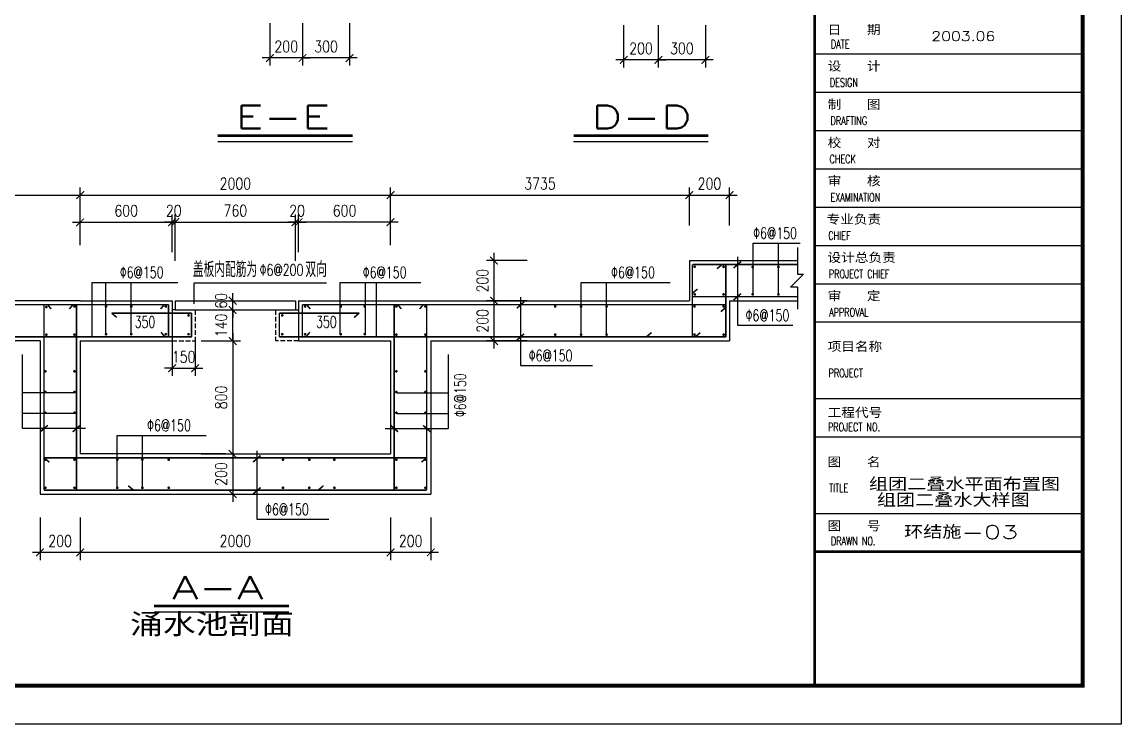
# Model space of a CAD drawing. Extents: x 0 to 180077, y 0 to 85122.
# Drawn here: x 30712 to 59400, y 43082 to 61416 of the extents above; entities that cross this region are included whole.
import ezdxf
from ezdxf.enums import TextEntityAlignment as Align

# ---------------------------------------------------------------- set-up
doc = ezdxf.new("R2010")
doc.units = 0
doc.header["$LTSCALE"] = 1000
doc.header["$MEASUREMENT"] = 0
doc.linetypes.add('DASH', pattern=[0.35, 0.25, -0.1])
for name, color, linetype in [('2', 2, 'Continuous'), ('4', 4, 'Continuous'), ('PUB_TEXT', 7, 'Continuous'), ('PUB_TITLE', 4, 'Continuous'), ('TK', 7, 'Continuous'), ('小品', 7, 'Continuous'), ('文字', 3, 'Continuous'), ('粗可见', 140, 'Continuous')]:
    doc.layers.add(name, color=color, linetype=linetype)
doc.styles.add('_HZHT', font='txt.shx', dxfattribs={"width": 1.5, "bigfont": 'HZHT.shx'})
doc.styles.add('_HZXY', font='txt.shx', dxfattribs={"width": 1.7, "bigfont": 'HZXY.shx'})
doc.styles.add('_ST64F', font='txt.shx', dxfattribs={"width": 1.5, "bigfont": 'ST64F.shx'})
doc.styles.add('DIM_FONT', font='SIMPLEX.shx', dxfattribs={"width": 0.8})
doc.styles.add('QH1', font='txt1.shx', dxfattribs={"width": 0.7, "bigfont": 'HZTXT.shx'})
doc.styles.add('ROMANS', font='ROMANS', dxfattribs={"width": 0.7})
doc.styles.add('SIM', font='txt1.shx', dxfattribs={"width": 0.8, "bigfont": 'bigfont.shx'})
doc.dimstyles.new('DIM200', dxfattribs={"dimscale": 2, "dimtxt": 300, "dimasz": 200, "dimexe": 200, "dimexo": 0, "dimgap": 150, "dimtad": 1, "dimdec": 0, "dimzin": 0, "dimdsep": 46, "dimtxsty": 'DIM_FONT', "dimsah": 1, "dimcen": 0.09, "dimdle": 200, "dimclrt": 7, "dimadec": 0, "dimazin": 0, "dimtfac": 1, "dimtdec": 0, "dimtix": 1, "dimtmove": 2, "dimatfit": 3, "dimfxl": 1, "dimtolj": 1, "dimtzin": 0, "dimarcsym": 0})

# ---------------------------------------------------------------- blocks, each defined once
blk = doc.blocks.new('_ARCHTICK')
at = {"color": 0, "linetype": 'ByBlock'}
blk.add_lwpolyline([(-0.5, -0.5, 0.15, 0.15, 0), (0.5, 0.5, 0.15, 0.15, 0)], format="xyseb", dxfattribs=at)
blk = doc.blocks.new('*U179')
at = {"color": 0, "linetype": 'ByBlock'}
for p, q in [((102538169, 78584321), (102538169, 78586302)), ((102553768, 78584321), (102553768, 78586302)), ((102537769, 78585902), (102554168, 78585902))]:
    blk.add_line(p, q, dxfattribs=at)
at = {"color": 0, "linetype": 'ByBlock', "xscale": 400, "yscale": 400, "zscale": 400, "rotation": 180}
blk.add_blockref('_ARCHTICK', (102538169, 78585902), dxfattribs=at)
at = {"color": 0, "linetype": 'ByBlock', "xscale": 400, "yscale": 400, "zscale": 400}
blk.add_blockref('_ARCHTICK', (102553768, 78585902), dxfattribs=at)
at = {"color": 7, "linetype": 'ByBlock', "insert": (102545969, 78586502), "char_height": 600, "width": 0.000000001, "attachment_point": 5, "style": 'DIM_FONT'}
blk.add_mtext('\\A1;3735', dxfattribs=at)
blk = doc.blocks.new('*U190')
at = {"color": 0, "linetype": 'ByBlock'}
for p, q in [((102553768, 78584321), (102553768, 78586302)), ((102569968, 78584321), (102569968, 78586302)), ((102553368, 78585902), (102570368, 78585902))]:
    blk.add_line(p, q, dxfattribs=at)
at = {"color": 0, "linetype": 'ByBlock', "xscale": 400, "yscale": 400, "zscale": 400, "rotation": 180}
blk.add_blockref('_ARCHTICK', (102553768, 78585902), dxfattribs=at)
at = {"color": 0, "linetype": 'ByBlock', "xscale": 400, "yscale": 400, "zscale": 400}
blk.add_blockref('_ARCHTICK', (102569968, 78585902), dxfattribs=at)
at = {"color": 7, "linetype": 'ByBlock', "insert": (102561868, 78586502), "char_height": 600, "width": 0.000000001, "attachment_point": 5, "style": 'DIM_FONT'}
blk.add_mtext('\\A1;2000', dxfattribs=at)
blk = doc.blocks.new('*U201')
at = {"color": 0, "linetype": 'ByBlock'}
for p, q in [((102568968, 78584321), (102568968, 78586302)), ((102584567, 78584321), (102584567, 78586302)), ((102568568, 78585902), (102584967, 78585902))]:
    blk.add_line(p, q, dxfattribs=at)
at = {"color": 0, "linetype": 'ByBlock', "xscale": 400, "yscale": 400, "zscale": 400, "rotation": 180}
blk.add_blockref('_ARCHTICK', (102568968, 78585902), dxfattribs=at)
at = {"color": 0, "linetype": 'ByBlock', "xscale": 400, "yscale": 400, "zscale": 400}
blk.add_blockref('_ARCHTICK', (102584567, 78585902), dxfattribs=at)
at = {"color": 7, "linetype": 'ByBlock', "insert": (102576768, 78586502), "char_height": 600, "width": 0.000000001, "attachment_point": 5, "style": 'DIM_FONT'}
blk.add_mtext('\\A1;3735', dxfattribs=at)
blk = doc.blocks.new('*U212')
at = {"color": 0, "linetype": 'ByBlock'}
for p, q in [((102584567, 78584321), (102584567, 78586302)), ((102586667, 78584321), (102586667, 78586302)), ((102584167, 78585902), (102587067, 78585902))]:
    blk.add_line(p, q, dxfattribs=at)
at = {"color": 0, "linetype": 'ByBlock', "xscale": 400, "yscale": 400, "zscale": 400, "rotation": 180}
blk.add_blockref('_ARCHTICK', (102584567, 78585902), dxfattribs=at)
at = {"color": 0, "linetype": 'ByBlock', "xscale": 400, "yscale": 400, "zscale": 400}
blk.add_blockref('_ARCHTICK', (102586667, 78585902), dxfattribs=at)
at = {"color": 7, "linetype": 'ByBlock', "insert": (102585617, 78586502), "char_height": 600, "width": 0.000000001, "attachment_point": 5, "style": 'DIM_FONT'}
blk.add_mtext('\\A1;200', dxfattribs=at)
blk = doc.blocks.new('*U224')
at = {"color": 0, "linetype": 'ByBlock'}
for p, q in [((102551668, 78569053), (102551668, 78566838)), ((102553768, 78569053), (102553768, 78566838)), ((102554168, 78567238), (102551268, 78567238))]:
    blk.add_line(p, q, dxfattribs=at)
at = {"color": 0, "linetype": 'ByBlock', "xscale": 400, "yscale": 400, "zscale": 400, "rotation": 180}
blk.add_blockref('_ARCHTICK', (102551668, 78567238), dxfattribs=at)
at = {"color": 0, "linetype": 'ByBlock', "xscale": 400, "yscale": 400, "zscale": 400}
blk.add_blockref('_ARCHTICK', (102553768, 78567238), dxfattribs=at)
at = {"color": 7, "linetype": 'ByBlock', "insert": (102552718, 78567838), "char_height": 600, "width": 0.000000001, "attachment_point": 5, "style": 'DIM_FONT'}
blk.add_mtext('\\A1;200', dxfattribs=at)
blk = doc.blocks.new('*U235')
at = {"color": 0, "linetype": 'ByBlock'}
for p, q in [((102553768, 78569053), (102553768, 78566838)), ((102569968, 78569053), (102569968, 78566838)), ((102570368, 78567238), (102553368, 78567238))]:
    blk.add_line(p, q, dxfattribs=at)
at = {"color": 0, "linetype": 'ByBlock', "xscale": 400, "yscale": 400, "zscale": 400, "rotation": 180}
blk.add_blockref('_ARCHTICK', (102553768, 78567238), dxfattribs=at)
at = {"color": 0, "linetype": 'ByBlock', "xscale": 400, "yscale": 400, "zscale": 400}
blk.add_blockref('_ARCHTICK', (102569968, 78567238), dxfattribs=at)
at = {"color": 7, "linetype": 'ByBlock', "insert": (102561868, 78567838), "char_height": 600, "width": 0.000000001, "attachment_point": 5, "style": 'DIM_FONT'}
blk.add_mtext('\\A1;2000', dxfattribs=at)
blk = doc.blocks.new('*U251')
at = {"color": 0, "linetype": 'ByBlock'}
for p, q in [((102568968, 78569053), (102568968, 78566838)), ((102571068, 78569053), (102571068, 78566838)), ((102571468, 78567238), (102568568, 78567238))]:
    blk.add_line(p, q, dxfattribs=at)
at = {"color": 0, "linetype": 'ByBlock', "xscale": 400, "yscale": 400, "zscale": 400, "rotation": 180}
blk.add_blockref('_ARCHTICK', (102568968, 78567238), dxfattribs=at)
at = {"color": 0, "linetype": 'ByBlock', "xscale": 400, "yscale": 400, "zscale": 400}
blk.add_blockref('_ARCHTICK', (102571068, 78567238), dxfattribs=at)
at = {"color": 7, "linetype": 'ByBlock', "insert": (102570018, 78567838), "char_height": 600, "width": 0.000000001, "attachment_point": 5, "style": 'DIM_FONT'}
blk.add_mtext('\\A1;200', dxfattribs=at)
blk = doc.blocks.new('*U254')
at = {"color": 0, "linetype": 'ByBlock'}
for p, q in [((102561550, 78578681), (102561550, 78571981)), ((102559899, 78578281), (102561950, 78578281)), ((102559899, 78572381), (102561950, 78572381))]:
    blk.add_line(p, q, dxfattribs=at)
at = {"color": 0, "linetype": 'ByBlock', "xscale": 400, "yscale": 400, "zscale": 400}
for p, rotation in [((102561550, 78578281), 90), ((102561550, 78572381), 270)]:
    blk.add_blockref('_ARCHTICK', p, dxfattribs=dict(at, rotation=rotation))
at = {"color": 7, "linetype": 'ByBlock', "insert": (102560950, 78575331), "char_height": 600, "width": 0.000000001, "attachment_point": 5, "rotation": 90, "style": 'DIM_FONT'}
blk.add_mtext('\\A1;800', dxfattribs=at)
blk = doc.blocks.new('*U255')
at = {"color": 0, "linetype": 'ByBlock'}
for p, q in [((102559899, 78572381), (102561950, 78572381)), ((102561550, 78572781), (102561550, 78569881)), ((102559899, 78570281), (102561950, 78570281))]:
    blk.add_line(p, q, dxfattribs=at)
at = {"color": 0, "linetype": 'ByBlock', "xscale": 400, "yscale": 400, "zscale": 400}
for p, rotation in [((102561550, 78572381), 90), ((102561550, 78570281), 270)]:
    blk.add_blockref('_ARCHTICK', p, dxfattribs=dict(at, rotation=rotation))
at = {"color": 7, "linetype": 'ByBlock', "insert": (102560950, 78571331), "char_height": 600, "width": 0.000000001, "attachment_point": 5, "rotation": 90, "style": 'DIM_FONT'}
blk.add_mtext('\\A1;200', dxfattribs=at)
blk = doc.blocks.new('*U279')
at = {"color": 0, "linetype": 'ByBlock'}
for p, q in [((102558631, 78594877), (102558631, 78592662)), ((102560331, 78594877), (102560331, 78592662)), ((102558631, 78593062), (102558231, 78593062)), ((102560331, 78593062), (102558631, 78593062)), ((102560331, 78593062), (102560731, 78593062))]:
    blk.add_line(p, q, dxfattribs=at)
at = {"color": 0, "linetype": 'ByBlock', "xscale": 400, "yscale": 400, "zscale": 400}
blk.add_blockref('_ARCHTICK', (102558631, 78593062), dxfattribs=at)
at = {"color": 0, "linetype": 'ByBlock', "xscale": 400, "yscale": 400, "zscale": 400, "rotation": 180}
blk.add_blockref('_ARCHTICK', (102560331, 78593062), dxfattribs=at)
at = {"color": 7, "linetype": 'ByBlock', "insert": (102559481, 78593662), "char_height": 600, "width": 0.000000001, "attachment_point": 5, "style": 'DIM_FONT'}
blk.add_mtext('\\A1;200', dxfattribs=at)
blk = doc.blocks.new('*U281')
at = {"color": 0, "linetype": 'ByBlock'}
for p, q in [((102560331, 78594877), (102560331, 78592662)), ((102562791, 78594877), (102562791, 78592662)), ((102563191, 78593062), (102559931, 78593062))]:
    blk.add_line(p, q, dxfattribs=at)
at = {"color": 0, "linetype": 'ByBlock', "xscale": 400, "yscale": 400, "zscale": 400, "rotation": 180}
blk.add_blockref('_ARCHTICK', (102560331, 78593062), dxfattribs=at)
at = {"color": 0, "linetype": 'ByBlock', "xscale": 400, "yscale": 400, "zscale": 400}
blk.add_blockref('_ARCHTICK', (102562791, 78593062), dxfattribs=at)
at = {"color": 7, "linetype": 'ByBlock', "insert": (102561561, 78593662), "char_height": 600, "width": 0.000000001, "attachment_point": 5, "style": 'DIM_FONT'}
blk.add_mtext('\\A1;300', dxfattribs=at)
blk = doc.blocks.new('*U282')
at = {"color": 0, "linetype": 'ByBlock'}
for p, q in [((102577097, 78594777), (102577097, 78592562)), ((102578906, 78594777), (102578906, 78592562)), ((102577097, 78592962), (102576697, 78592962)), ((102578906, 78592962), (102577097, 78592962)), ((102578906, 78592962), (102579306, 78592962))]:
    blk.add_line(p, q, dxfattribs=at)
at = {"color": 0, "linetype": 'ByBlock', "xscale": 400, "yscale": 400, "zscale": 400}
blk.add_blockref('_ARCHTICK', (102577097, 78592962), dxfattribs=at)
at = {"color": 0, "linetype": 'ByBlock', "xscale": 400, "yscale": 400, "zscale": 400, "rotation": 180}
blk.add_blockref('_ARCHTICK', (102578906, 78592962), dxfattribs=at)
at = {"color": 7, "linetype": 'ByBlock', "insert": (102578002, 78593562), "char_height": 600, "width": 0.000000001, "attachment_point": 5, "style": 'DIM_FONT'}
blk.add_mtext('\\A1;200', dxfattribs=at)
blk = doc.blocks.new('*U285')
at = {"color": 0, "linetype": 'ByBlock'}
for p, q in [((102578906, 78594877), (102578906, 78592662)), ((102581366, 78594877), (102581366, 78592662)), ((102581766, 78593062), (102578506, 78593062))]:
    blk.add_line(p, q, dxfattribs=at)
at = {"color": 0, "linetype": 'ByBlock', "xscale": 400, "yscale": 400, "zscale": 400, "rotation": 180}
blk.add_blockref('_ARCHTICK', (102578906, 78593062), dxfattribs=at)
at = {"color": 0, "linetype": 'ByBlock', "xscale": 400, "yscale": 400, "zscale": 400}
blk.add_blockref('_ARCHTICK', (102581366, 78593062), dxfattribs=at)
at = {"color": 7, "linetype": 'ByBlock', "insert": (102580136, 78593662), "char_height": 600, "width": 0.000000001, "attachment_point": 5, "style": 'DIM_FONT'}
blk.add_mtext('\\A1;300', dxfattribs=at)
blk = doc.blocks.new('*U309')
at = {"color": 0, "linetype": 'ByBlock'}
for p, q in [((102566624, 78580381), (102564491, 78580381)), ((102564891, 78577881), (102564891, 78580781)), ((102566624, 78578281), (102564491, 78578281))]:
    blk.add_line(p, q, dxfattribs=at)
at = {"color": 0, "linetype": 'ByBlock', "xscale": 400, "yscale": 400, "zscale": 400}
for p, rotation in [((102564891, 78580381), 90), ((102564891, 78578281), 270)]:
    blk.add_blockref('_ARCHTICK', p, dxfattribs=dict(at, rotation=rotation))
at = {"color": 7, "linetype": 'ByBlock', "insert": (102564291, 78579331), "char_height": 600, "width": 0.000000001, "attachment_point": 5, "rotation": 90, "style": 'DIM_FONT'}
blk.add_mtext('\\A1;200', dxfattribs=at)
blk = doc.blocks.new('*U310')
at = {"color": 0, "linetype": 'ByBlock'}
for p, q in [((102577104, 78580381), (102574970, 78580381)), ((102575370, 78577881), (102575370, 78580781)), ((102577104, 78578281), (102574970, 78578281))]:
    blk.add_line(p, q, dxfattribs=at)
at = {"color": 0, "linetype": 'ByBlock', "xscale": 400, "yscale": 400, "zscale": 400}
for p, rotation in [((102575370, 78580381), 90), ((102575370, 78578281), 270)]:
    blk.add_blockref('_ARCHTICK', p, dxfattribs=dict(at, rotation=rotation))
at = {"color": 7, "linetype": 'ByBlock', "insert": (102574770, 78579331), "char_height": 600, "width": 0.000000001, "attachment_point": 5, "rotation": 90, "style": 'DIM_FONT'}
blk.add_mtext('\\A1;200', dxfattribs=at)
blk = doc.blocks.new('*U311')
at = {"color": 0, "linetype": 'ByBlock'}
for p, q in [((102560352, 78580381), (102562127, 78580381)), ((102561727, 78580381), (102561727, 78580781)), ((102561727, 78579901), (102561727, 78580381)), ((102561727, 78579901), (102561727, 78580381)), ((102560352, 78579901), (102562127, 78579901)), ((102561727, 78579901), (102561727, 78579501))]:
    blk.add_line(p, q, dxfattribs=at)
at = {"color": 0, "linetype": 'ByBlock', "xscale": 400, "yscale": 400, "zscale": 400}
for p, rotation in [((102561727, 78580381), 270), ((102561727, 78579901), 90)]:
    blk.add_blockref('_ARCHTICK', p, dxfattribs=dict(at, rotation=rotation))
at = {"color": 7, "linetype": 'ByBlock', "insert": (102561127, 78580381), "char_height": 600, "width": 0.000000001, "attachment_point": 5, "rotation": 90, "style": 'DIM_FONT'}
blk.add_mtext('\\A1;60', dxfattribs=at)
blk = doc.blocks.new('*U312')
at = {"color": 0, "linetype": 'ByBlock'}
for p, q in [((102560752, 78579901), (102560752, 78580301)), ((102559768, 78579901), (102561152, 78579901)), ((102560752, 78578281), (102560752, 78579901)), ((102559768, 78578281), (102561152, 78578281)), ((102560752, 78578281), (102560752, 78577881))]:
    blk.add_line(p, q, dxfattribs=at)
at = {"color": 0, "linetype": 'ByBlock', "xscale": 400, "yscale": 400, "zscale": 400}
for p, rotation in [((102560752, 78579901), 270), ((102560752, 78578281), 90)]:
    blk.add_blockref('_ARCHTICK', p, dxfattribs=dict(at, rotation=rotation))
at = {"color": 7, "linetype": 'ByBlock', "insert": (102560152, 78579091), "char_height": 600, "width": 0.000000001, "attachment_point": 5, "rotation": 90, "style": 'DIM_FONT'}
blk.add_mtext('\\A1;140', dxfattribs=at)
blk = doc.blocks.new('*U315')
at = {"color": 0, "linetype": 'ByBlock'}
for p, q in [((102553368, 78581577), (102558968, 78581577)), ((102553768, 78580381), (102553768, 78581977)), ((102558568, 78580381), (102558568, 78581977))]:
    blk.add_line(p, q, dxfattribs=at)
at = {"color": 0, "linetype": 'ByBlock', "xscale": 400, "yscale": 400, "zscale": 400, "rotation": 180}
blk.add_blockref('_ARCHTICK', (102553768, 78581577), dxfattribs=at)
at = {"color": 0, "linetype": 'ByBlock', "xscale": 400, "yscale": 400, "zscale": 400}
blk.add_blockref('_ARCHTICK', (102558568, 78581577), dxfattribs=at)
at = {"color": 7, "linetype": 'ByBlock', "insert": (102556168, 78582177), "char_height": 600, "width": 0.000000001, "attachment_point": 5, "style": 'DIM_FONT'}
blk.add_mtext('\\A1;600', dxfattribs=at)
blk = doc.blocks.new('*U316')
at = {"color": 0, "linetype": 'ByBlock'}
for p, q in [((102558568, 78580381), (102558568, 78582353)), ((102558728, 78580381), (102558728, 78582353)), ((102558568, 78581953), (102558168, 78581953)), ((102558568, 78581953), (102558728, 78581953)), ((102558728, 78581953), (102559128, 78581953))]:
    blk.add_line(p, q, dxfattribs=at)
at = {"color": 0, "linetype": 'ByBlock', "xscale": 400, "yscale": 400, "zscale": 400}
blk.add_blockref('_ARCHTICK', (102558568, 78581953), dxfattribs=at)
at = {"color": 0, "linetype": 'ByBlock', "xscale": 400, "yscale": 400, "zscale": 400, "rotation": 180}
blk.add_blockref('_ARCHTICK', (102558728, 78581953), dxfattribs=at)
at = {"color": 7, "linetype": 'ByBlock', "insert": (102558648, 78582553), "char_height": 600, "width": 0.000000001, "attachment_point": 5, "style": 'DIM_FONT'}
blk.add_mtext('\\A1;20', dxfattribs=at)
blk = doc.blocks.new('*U318')
at = {"color": 0, "linetype": 'ByBlock'}
for p, q in [((102558728, 78580381), (102558728, 78582795)), ((102565008, 78580381), (102565008, 78582795)), ((102558328, 78582395), (102565408, 78582395))]:
    blk.add_line(p, q, dxfattribs=at)
at = {"color": 0, "linetype": 'ByBlock', "xscale": 400, "yscale": 400, "zscale": 400, "rotation": 180}
blk.add_blockref('_ARCHTICK', (102558728, 78582395), dxfattribs=at)
at = {"color": 0, "linetype": 'ByBlock', "xscale": 400, "yscale": 400, "zscale": 400}
blk.add_blockref('_ARCHTICK', (102565008, 78582395), dxfattribs=at)
at = {"color": 7, "linetype": 'ByBlock', "insert": (102561868, 78582995), "char_height": 600, "width": 0.000000001, "attachment_point": 5, "style": 'DIM_FONT'}
blk.add_mtext('\\A1;760', dxfattribs=at)
blk = doc.blocks.new('*U319')
at = {"color": 0, "linetype": 'ByBlock'}
for p, q in [((102565168, 78583287), (102565168, 78584883)), ((102569968, 78583287), (102569968, 78584883)), ((102570368, 78584483), (102564768, 78584483))]:
    blk.add_line(p, q, dxfattribs=at)
at = {"color": 0, "linetype": 'ByBlock', "xscale": 400, "yscale": 400, "zscale": 400, "rotation": 180}
blk.add_blockref('_ARCHTICK', (102565168, 78584483), dxfattribs=at)
at = {"color": 0, "linetype": 'ByBlock', "xscale": 400, "yscale": 400, "zscale": 400}
blk.add_blockref('_ARCHTICK', (102569968, 78584483), dxfattribs=at)
at = {"color": 7, "linetype": 'ByBlock', "insert": (102567568, 78585083), "char_height": 600, "width": 0.000000001, "attachment_point": 5, "style": 'DIM_FONT'}
blk.add_mtext('\\A1;600', dxfattribs=at)
blk = doc.blocks.new('*U320')
at = {"color": 0, "linetype": 'ByBlock'}
for p, q in [((102565008, 78582912), (102565008, 78584883)), ((102565168, 78582912), (102565168, 78584883)), ((102565008, 78584483), (102564608, 78584483)), ((102565168, 78584483), (102565008, 78584483)), ((102565168, 78584483), (102565568, 78584483))]:
    blk.add_line(p, q, dxfattribs=at)
at = {"color": 0, "linetype": 'ByBlock', "xscale": 400, "yscale": 400, "zscale": 400}
blk.add_blockref('_ARCHTICK', (102565008, 78584483), dxfattribs=at)
at = {"color": 0, "linetype": 'ByBlock', "xscale": 400, "yscale": 400, "zscale": 400, "rotation": 180}
blk.add_blockref('_ARCHTICK', (102565168, 78584483), dxfattribs=at)
at = {"color": 7, "linetype": 'ByBlock', "insert": (102565088, 78585083), "char_height": 600, "width": 0.000000001, "attachment_point": 5, "style": 'DIM_FONT'}
blk.add_mtext('\\A1;20', dxfattribs=at)
blk = doc.blocks.new('*U321')
at = {"color": 0, "linetype": 'ByBlock'}
for p, q in [((102558568, 78578281), (102558568, 78576455)), ((102559768, 78578281), (102559768, 78576455)), ((102558568, 78576855), (102558168, 78576855)), ((102558568, 78576855), (102559768, 78576855)), ((102559768, 78576855), (102560168, 78576855))]:
    blk.add_line(p, q, dxfattribs=at)
at = {"color": 0, "linetype": 'ByBlock', "xscale": 400, "yscale": 400, "zscale": 400}
blk.add_blockref('_ARCHTICK', (102558568, 78576855), dxfattribs=at)
at = {"color": 0, "linetype": 'ByBlock', "xscale": 400, "yscale": 400, "zscale": 400, "rotation": 180}
blk.add_blockref('_ARCHTICK', (102559768, 78576855), dxfattribs=at)
at = {"color": 7, "linetype": 'ByBlock', "insert": (102559168, 78577455), "char_height": 600, "width": 0.000000001, "attachment_point": 5, "style": 'DIM_FONT'}
blk.add_mtext('\\A1;150', dxfattribs=at)
blk = doc.blocks.new('A$C16E23DB0')
at = {"layer": 'PUB_TEXT'}
for p, q in [((64572.7, 17453), (64572.7, 18555.3)), ((64572.7, 18555.3), (71471.4, 18555.3))]:
    blk.add_line(p, q, dxfattribs=at)
for points in [[(65796.7, 26243.5, 140, 140, 0), (72834, 26243.5, 140, 140, 0)], [(84372.1, 26243.5, 140, 140, 0), (91409.3, 26243.5, 140, 140, 0)], [(62477.1, 1668.7, 140, 140, 0), (69514.4, 1668.7, 140, 140, 0)]]:
    blk.add_lwpolyline(points, format="xyseb", dxfattribs=at)
for points in [[(65796.7, 25943.5), (72834, 25943.5)], [(84372.1, 25943.5), (91409.3, 25943.5)], [(62477.1, 1368.7), (69514.4, 1368.7)]]:
    blk.add_lwpolyline(points, dxfattribs=at)
at = {"layer": 'PUB_TEXT', "linetype": 'DASH'}
for points in [[(60254.9, 16972.3, 80, 80, 0), (64428.8, 16972.3, 80, 80, 0)], [(64428.4, 16972.3, 80, 80, 0), (64428.4, 15717.6, 80, 80, 0)], [(73184.3, 16972.3, 80, 80, 0), (69010.3, 16972.3, 80, 80, 0)], [(69010.8, 16972.3, 80, 80, 0), (69010.8, 15717.6, 80, 80, 0)], [(63228.4, 15731.1, 80, 80, 0), (64428.8, 15731.1, 80, 80, 0)], [(70210.8, 15731.1, 80, 80, 0), (69010.3, 15731.1, 80, 80, 0)]]:
    blk.add_lwpolyline(points, format="xyseb", dxfattribs=at)
at = {"layer": '小品'}
for p, q in [((93752.8, 17933.5), (93752.8, 20619.7)), ((93752.8, 20619.7), (96204.5, 20619.7)), ((95064.6, 17933.5), (95064.6, 20619.7)), ((92928.9, 19908), (92928.9, 16341.7)), ((59238.8, 18568.1), (63712.9, 18568.1)), ((59238.8, 15727.6), (59238.8, 18568.1)), ((59963.7, 15881.9), (59963.7, 18568.1)), ((61275.5, 15881.9), (61275.5, 18568.1)), ((72196.6, 15881.9), (72196.6, 18568.1)), ((72196.6, 18568.1), (76396.6, 18568.1)), ((73508.5, 15881.9), (73508.5, 18568.1)), ((74083.1, 15727.6), (74083.1, 18568.1)), ((84778.3, 15881.9), (84778.3, 18568.1)), ((84778.3, 18568.1), (89416.8, 18568.1)), ((86090.2, 15881.9), (86090.2, 18568.1)), ((81607.4, 17808), (81607.4, 14241.7)), ((92928.9, 16341.7), (95827.7, 16341.7)), ((55602.5, 10954.1), (55602.5, 14806.8)), ((77836.7, 10954.1), (77836.7, 14806.8)), ((81607.4, 14241.7), (85367.3, 14241.7)), ((58288.7, 12809.6), (55602.5, 12809.6)), ((75150.5, 12809.6), (77836.7, 12809.6)), ((58288.7, 11724.3), (55602.5, 11724.3)), ((75150.5, 11724.3), (77836.7, 11724.3)), ((58893.2, 10944.1), (55612.5, 10944.1)), ((74546, 10944.1), (77826.7, 10944.1)), ((60553.8, 10577.8), (65192.2, 10577.8)), ((60553.8, 7891.6), (60553.8, 10577.8)), ((61865.6, 7891.6), (61865.6, 10577.8)), ((67842.1, 9776.2), (67842.1, 6209.9)), ((67842.1, 6209.9), (71602, 6209.9))]:
    blk.add_line(p, q, dxfattribs=at)
for points in [[(90577.8, 19526.1, 80, 80, 0), (90577.8, 15727.6, 80, 80, 0)], [(96059.3, 19515.3, 80, 80, 0), (90601.3, 19515.3, 80, 80, 0)], [(92133.6, 19518.1, 80, 80, 0), (91861.9, 19290, 80, 80, 0)], [(92327.2, 19515.3, 80, 80, 0), (92327.2, 15727.6, 80, 80, 0)], [(92727.8, 19321.7, 80, 80, 0), (93118.5, 19665.3, 80, 80, 0)], [(90843.8, 18229.3, 80, 80, 0), (90572.1, 18001.3, 80, 80, 0)], [(96059.3, 17827.6, 80, 80, 0), (90577.8, 17827.6, 80, 80, 0)], [(92727.8, 17650.7, 80, 80, 0), (93118.5, 17994.3, 80, 80, 0)], [(41112, 17415.3, 80, 80, 0), (63228.4, 17415.3, 80, 80, 0)], [(56731, 17415.3, 80, 80, 0), (56731, 7727.6, 80, 80, 0)], [(56913, 17415.3, 80, 80, 0), (57100.9, 17187.3, 80, 80, 0)], [(58242.4, 17415.3, 80, 80, 0), (58054.5, 17187.3, 80, 80, 0)], [(58426.8, 17415.3, 80, 80, 0), (58426.8, 7727.6, 80, 80, 0)], [(63002.3, 17415.3, 80, 80, 0), (62814.5, 17187.3, 80, 80, 0)], [(63228.4, 17415.3, 80, 80, 0), (63228.4, 15717.6, 80, 80, 0)], [(92327.2, 17415.3, 80, 80, 0), (70210.8, 17415.3, 80, 80, 0)], [(70210.8, 17415.3, 80, 80, 0), (70210.8, 15717.6, 80, 80, 0)], [(70436.8, 17415.3, 80, 80, 0), (70624.7, 17187.3, 80, 80, 0)], [(75012.4, 17415.3, 80, 80, 0), (75012.4, 7727.6, 80, 80, 0)], [(75196.8, 17415.3, 80, 80, 0), (75384.7, 17187.3, 80, 80, 0)], [(76526.1, 17415.3, 80, 80, 0), (76338.3, 17187.3, 80, 80, 0)], [(76708.3, 17415.3, 80, 80, 0), (76708.3, 7727.6, 80, 80, 0)], [(81406.2, 17221.7, 80, 80, 0), (81797, 17565.3, 80, 80, 0)], [(92330, 17272.3, 80, 80, 0), (92058.3, 17044.3, 80, 80, 0)], [(60254.9, 16972.3, 80, 80, 0), (60526.6, 16744.3, 80, 80, 0)], [(73184.3, 16972.3, 80, 80, 0), (72912.6, 16744.3, 80, 80, 0)], [(41112, 15727.6, 80, 80, 0), (63228.4, 15727.6, 80, 80, 0)], [(62834.2, 15975.4, 80, 80, 0), (63022.1, 15747.3, 80, 80, 0)], [(92327.2, 15727.6, 80, 80, 0), (70210.8, 15727.6, 80, 80, 0)], [(70605, 15975.4, 80, 80, 0), (70417.1, 15747.3, 80, 80, 0)], [(81406.2, 15550.7, 80, 80, 0), (81797, 15894.3, 80, 80, 0)], [(88443.7, 15955.6, 80, 80, 0), (88172, 15727.6, 80, 80, 0)], [(90989.4, 15948.6, 80, 80, 0), (90717.7, 15720.6, 80, 80, 0)], [(56529.8, 10767.2, 80, 80, 0), (56920.5, 11110.8, 80, 80, 0)], [(58225.6, 10767.2, 80, 80, 0), (58616.3, 11110.8, 80, 80, 0)], [(75213.5, 10767.2, 80, 80, 0), (74822.8, 11110.8, 80, 80, 0)], [(76909.4, 10767.2, 80, 80, 0), (76518.6, 11110.8, 80, 80, 0)], [(56731, 9415.3, 80, 80, 0), (76708.3, 9415.3, 80, 80, 0)], [(56731, 9415.3, 80, 80, 0), (57002.6, 9187.3, 80, 80, 0)], [(67640.9, 9189.9, 80, 80, 0), (68031.6, 9533.5, 80, 80, 0)], [(76708.2, 9415.3, 80, 80, 0), (76436.5, 9187.3, 80, 80, 0)], [(56731, 7727.6, 80, 80, 0), (76708.3, 7727.6, 80, 80, 0)], [(61124.2, 7955.6, 80, 80, 0), (61395.9, 7727.6, 80, 80, 0)], [(67640.9, 7518.9, 80, 80, 0), (68031.6, 7862.5, 80, 80, 0)], [(71314.9, 7955.6, 80, 80, 0), (71043.2, 7727.6, 80, 80, 0)]]:
    blk.add_lwpolyline(points, format="xyseb", dxfattribs=at)
for points in [[(90728.4, 19389.8, 70, 70, -1), (90658.4, 19389.8, 70, 70, -1)], [(92242.3, 19392.6, 70, 70, -1), (92172.3, 19392.6, 70, 70, -1)], [(93756.2, 19380.1, 70, 70, -1), (93686.2, 19380.1, 70, 70, -1)], [(95105.4, 19380.1, 70, 70, -1), (95035.4, 19380.1, 70, 70, -1)], [(90734.6, 17947.8, 70, 70, -1), (90664.6, 17947.8, 70, 70, -1)], [(92239.6, 17947.8, 70, 70, -1), (92169.6, 17947.8, 70, 70, -1)], [(93756.2, 17949, 70, 70, -1), (93686.2, 17949, 70, 70, -1)], [(95105.4, 17949, 70, 70, -1), (95035.4, 17949, 70, 70, -1)], [(56811.1, 17292.4, 70, 70, 1), (56881.1, 17292.4, 70, 70, 1)], [(58283.1, 17318.4, 70, 70, 1), (58353.1, 17318.4, 70, 70, 1)], [(59930.3, 17318.4, 70, 70, 1), (60000.3, 17318.4, 70, 70, 1)], [(61247.6, 17318.4, 70, 70, 1), (61317.6, 17318.4, 70, 70, 1)], [(63047.3, 17318.4, 70, 70, 1), (63117.3, 17318.4, 70, 70, 1)], [(70391.9, 17318.4, 70, 70, -1), (70321.9, 17318.4, 70, 70, -1)], [(72252.7, 17318.4, 70, 70, -1), (72182.7, 17318.4, 70, 70, -1)], [(73508.8, 17318.4, 70, 70, -1), (73438.8, 17318.4, 70, 70, -1)], [(75156.1, 17318.4, 70, 70, -1), (75086.1, 17318.4, 70, 70, -1)], [(76676.9, 17318.4, 70, 70, -1), (76606.9, 17318.4, 70, 70, -1)], [(83450.1, 17318.4, 70, 70, -1), (83380.1, 17318.4, 70, 70, -1)], [(84802.9, 17318.4, 70, 70, -1), (84732.9, 17318.4, 70, 70, -1)], [(86131.5, 17318.4, 70, 70, -1), (86061.5, 17318.4, 70, 70, -1)], [(90721.5, 17318.4, 70, 70, -1), (90651.5, 17318.4, 70, 70, -1)], [(92242.3, 17318.4, 70, 70, -1), (92172.3, 17318.4, 70, 70, -1)], [(64238.2, 16852.6, 70, 70, 1), (64308.2, 16852.6, 70, 70, 1)], [(69201, 16852.6, 70, 70, -1), (69131, 16852.6, 70, 70, -1)], [(56815.9, 15846.9, 70, 70, 1), (56885.9, 15846.9, 70, 70, 1)], [(58283.1, 15846.9, 70, 70, 1), (58353.1, 15846.9, 70, 70, 1)], [(59930.3, 15871.1, 70, 70, 1), (60000.3, 15871.1, 70, 70, 1)], [(61247.6, 15871.1, 70, 70, 1), (61317.6, 15871.1, 70, 70, 1)], [(63047.3, 15871.1, 70, 70, 1), (63117.3, 15871.1, 70, 70, 1)], [(64238.2, 15871.1, 70, 70, 1), (64308.2, 15871.1, 70, 70, 1)], [(69201, 15871.1, 70, 70, -1), (69131, 15871.1, 70, 70, -1)], [(70391.9, 15871.1, 70, 70, -1), (70321.9, 15871.1, 70, 70, -1)], [(72252.7, 15871.1, 70, 70, -1), (72182.7, 15871.1, 70, 70, -1)], [(73508.8, 15871.1, 70, 70, -1), (73438.8, 15871.1, 70, 70, -1)], [(75156.1, 15846.9, 70, 70, -1), (75086.1, 15846.9, 70, 70, -1)], [(76676.9, 15846.9, 70, 70, -1), (76606.9, 15846.9, 70, 70, -1)], [(83450.1, 15846.9, 70, 70, -1), (83380.1, 15846.9, 70, 70, -1)], [(84802.9, 15846.9, 70, 70, -1), (84732.9, 15846.9, 70, 70, -1)], [(86131.5, 15846.9, 70, 70, -1), (86061.5, 15846.9, 70, 70, -1)], [(90721.5, 15846.9, 70, 70, -1), (90651.5, 15846.9, 70, 70, -1)], [(92242.3, 15846.9, 70, 70, -1), (92172.3, 15846.9, 70, 70, -1)], [(56762.2, 13931.6, 70, 70, 1), (56832.2, 13931.6, 70, 70, 1)], [(58283.1, 13931.6, 70, 70, 1), (58353.1, 13931.6, 70, 70, 1)], [(75156.1, 13931.6, 70, 70, -1), (75086.1, 13931.6, 70, 70, -1)], [(76676.9, 13931.6, 70, 70, -1), (76606.9, 13931.6, 70, 70, -1)], [(56762.2, 12848.9, 70, 70, 1), (56832.2, 12848.9, 70, 70, 1)], [(58283.1, 12848.9, 70, 70, 1), (58353.1, 12848.9, 70, 70, 1)], [(75156.1, 12848.9, 70, 70, -1), (75086.1, 12848.9, 70, 70, -1)], [(76676.9, 12848.9, 70, 70, -1), (76606.9, 12848.9, 70, 70, -1)], [(56762.2, 11766.2, 70, 70, 1), (56832.2, 11766.2, 70, 70, 1)], [(58283.1, 11766.2, 70, 70, 1), (58353.1, 11766.2, 70, 70, 1)], [(75156.1, 11766.2, 70, 70, -1), (75086.1, 11766.2, 70, 70, -1)], [(76676.9, 11766.2, 70, 70, -1), (76606.9, 11766.2, 70, 70, -1)], [(56762.2, 9318.4, 70, 70, 1), (56832.2, 9318.4, 70, 70, 1)], [(58283.1, 9318.4, 70, 70, 1), (58353.1, 9318.4, 70, 70, 1)], [(60517.4, 9318.4, 70, 70, 1), (60587.4, 9318.4, 70, 70, 1)], [(61828, 9318.4, 70, 70, 1), (61898, 9318.4, 70, 70, 1)], [(63202.9, 9318.4, 70, 70, 1), (63272.9, 9318.4, 70, 70, 1)], [(69236.2, 9318.4, 70, 70, -1), (69166.2, 9318.4, 70, 70, -1)], [(70611.2, 9318.4, 70, 70, -1), (70541.2, 9318.4, 70, 70, -1)], [(71921.7, 9318.4, 70, 70, -1), (71851.7, 9318.4, 70, 70, -1)], [(75156.1, 9318.4, 70, 70, -1), (75086.1, 9318.4, 70, 70, -1)], [(76676.9, 9318.4, 70, 70, -1), (76606.9, 9318.4, 70, 70, -1)], [(56762.2, 7846.9, 70, 70, 1), (56832.2, 7846.9, 70, 70, 1)], [(58283.1, 7846.9, 70, 70, 1), (58353.1, 7846.9, 70, 70, 1)], [(60517.4, 7846.9, 70, 70, 1), (60587.4, 7846.9, 70, 70, 1)], [(61828, 7846.9, 70, 70, 1), (61898, 7846.9, 70, 70, 1)], [(63202.9, 7846.9, 70, 70, 1), (63272.9, 7846.9, 70, 70, 1)], [(69236.2, 7846.9, 70, 70, -1), (69166.2, 7846.9, 70, 70, -1)], [(70611.2, 7846.9, 70, 70, -1), (70541.2, 7846.9, 70, 70, -1)], [(71921.7, 7846.9, 70, 70, -1), (71851.7, 7846.9, 70, 70, -1)], [(75156.1, 7846.9, 70, 70, -1), (75086.1, 7846.9, 70, 70, -1)], [(76676.9, 7846.9, 70, 70, -1), (76606.9, 7846.9, 70, 70, -1)]]:
    blk.add_lwpolyline(points, format="xyseb", close=True, dxfattribs=at)
for centre, start, end in [((55612.5, 10954.1), 180, 270), ((77826.7, 10954.1), 270, 0)]:
    blk.add_arc(centre, 10, start, end, dxfattribs=at)
at = {"layer": '粗可见', "color": 140}
for p, q in [((96059.3, 20399.6), (96059.3, 18999.6)), ((90418.4, 19715.8), (90418.4, 17625.8)), ((90418.4, 19715.8), (96059.3, 19715.8)), ((95703.4, 18333), (96370.6, 18999.6)), ((96059.3, 18999.6), (96370.6, 18999.6)), ((96059.3, 18333), (95703.4, 18333)), ((96059.3, 18333), (96059.3, 17177.4)), ((58619.6, 17615.8), (43020.7, 17615.8)), ((58619.6, 17615.8), (63419.6, 17615.8)), ((63419.6, 17615.8), (63419.6, 15515.8)), ((63579.6, 17615.8), (63579.6, 17135.8)), ((63579.6, 17615.8), (69859.6, 17615.8)), ((69859.6, 17615.8), (69859.6, 17135.8)), ((70019.6, 17615.8), (90408.4, 17615.8)), ((70019.6, 17615.8), (70019.6, 15515.8)), ((92518.4, 17615.8), (92518.4, 15525.8)), ((92518.4, 17615.8), (96059.3, 17615.8)), ((63579.6, 17135.8), (69859.6, 17135.8)), ((56519.6, 15515.8), (40920.7, 15515.8)), ((56519.6, 15515.8), (56519.6, 7535.8)), ((58619.6, 15515.8), (58619.6, 9615.8)), ((58619.6, 15515.8), (63419.6, 15515.8)), ((70019.6, 15515.8), (74819.6, 15515.8)), ((74819.6, 15515.8), (74819.6, 9615.8)), ((76919.6, 15515.8), (92508.4, 15515.8)), ((76919.6, 15515.8), (76919.6, 7515.8)), ((66219.6, 9615.8), (58619.6, 9615.8)), ((66219.6, 9615.8), (74819.6, 9615.8)), ((56539.6, 7515.8), (76919.6, 7515.8))]:
    blk.add_line(p, q, dxfattribs=at)
at = {"layer": '粗可见', "color": 140, "linetype": 'DASH'}
for p, q in [((63579.6, 17135.8), (63419.6, 17135.8)), ((64619.6, 17135.8), (64619.6, 15515.8)), ((68819.6, 17135.8), (68819.6, 15515.8)), ((69859.6, 17135.8), (70019.6, 17135.8)), ((63419.6, 15515.8), (64619.6, 15515.8)), ((70019.6, 15515.8), (68819.6, 15515.8))]:
    blk.add_line(p, q, dxfattribs=at)
at = {"layer": '粗可见', "color": 140}
for centre, radius, start, end in [((90408.4, 17625.8), 10, 270, 0), ((92508.4, 15525.8), 10, 270, 0), ((56539.6, 7535.8), 20, 180, 270), ((76899.6, 7535.8), 20, 270, 0)]:
    blk.add_arc(centre, radius, start, end, dxfattribs=at)
at = {"layer": 'PUB_TEXT', "style": '_ST64F', "width": 1.5}
for s, p in [('E-E', (66726.1, 26606.8)), ('D-D', (85301.4, 26606.8)), ('A-A', (63406.5, 2032)), ('涌水池剖面', (61223.5, 92.9))]:
    blk.add_text(s, height=1200, dxfattribs=at).set_placement(p)
at = {"layer": '小品', "style": 'QH1', "width": 0.7}
for s, p in [('%%1306@150', (93750.6, 20849.1)), ('%%1306@200', (67984, 18927.9)), ('%%1306@150', (60685.7, 18797.5)), ('%%1306@150', (73369.4, 18797.5)), ('%%1306@150', (86333.9, 18797.5)), ('350', (61459.2, 16210.6)), ('350', (70929.9, 16210.6)), ('%%1306@150', (93354.6, 16556)), ('%%1306@150', (82033, 14456)), ('%%1306@150', (62109.4, 10807.2)), ('%%1306@150', (68267.7, 6424.1))]:
    blk.add_text(s, height=600, dxfattribs=at).set_placement(p)
blk.add_text('%%1306@150', height=600, rotation=90, dxfattribs=at).set_placement((78753.1, 11540.9))
at = {"layer": '文字', "color": 7, "style": 'QH1', "width": 0.7}
for s, p in [('盖板内配筋为', (64498.4, 18851.1)), ('双向', (70375.4, 18851.1))]:
    blk.add_text(s, height=800, dxfattribs=at).set_placement(p)
at = {"layer": '小品'}
for base, p1, p2, text, picture, middle, set_off in [((68522.4, 30296.8), (70222.4, 32112.1), (68522.4, 32112.1), '200', '*U279', (69372.4, 30896.8), (-102490108.4, -78562765.4)), ((70222.4, 30296.8), (72682.4, 32112.1), (70222.4, 32112.1), '300', '*U281', (71452.4, 30896.8), (-102490108.4, -78562765.4)), ((86988.7, 30196.8), (88797.8, 32012.1), (86988.7, 32012.1), '200', '*U282', (87893.2, 30796.8), (-102490108.4, -78562765.4)), ((88797.8, 30196.8), (91257.8, 32012.1), (88797.8, 32012.1), '300', '*U285', (90027.8, 30896.8), (-102490108.4, -78562865.4)), ((58619.6, 23136.8), (43020.7, 21555.9), (58619.6, 21555.9), '3735', '*U179', (50820.2, 23736.8), (-102495148.7, -78562765.4)), ((74819.6, 23136.8), (58619.6, 21555.9), (74819.6, 21555.9), '2000', '*U190', (66719.6, 23736.8), (-102495148.7, -78562765.4)), ((90418.5, 23136.8), (74819.6, 21555.9), (90418.5, 21555.9), '3735', '*U201', (81619, 23736.8), (-102494148.7, -78562765.4)), ((92518.5, 23136.8), (90418.5, 21555.9), (92518.5, 21555.9), '200', '*U212', (90468.5, 23736.8), (-102494148.7, -78562765.4)), ((63419.6, 21718.1), (58619.6, 20521.9), (63419.6, 20521.9), '600', '*U315', (61019.6, 22318.1), (-102495148.7, -78559859.3)), ((63579.6, 21718.1), (63419.6, 20146.4), (63579.6, 20146.4), '20', '*U316', (63499.6, 22318.1), (-102495148.7, -78560234.8)), ((69859.6, 21718.1), (63579.6, 19704.8), (69859.6, 19704.8), '760', '*U318', (66719.6, 22318.1), (-102495148.7, -78560676.4)), ((69859.6, 21718.1), (70019.6, 20146.4), (69859.6, 20146.4), '20', '*U320', (69939.6, 22318.1), (-102495148.7, -78562765.4)), ((70019.6, 21718.1), (74819.6, 20521.9), (70019.6, 20521.9), '600', '*U319', (72419.6, 22318.1), (-102495148.7, -78562765.4)), ((64619.6, 14089.6), (63419.6, 15515.8), (64619.6, 15515.8), '150', '*U321', (64019.6, 14689.6), (-102495148.7, -78562765.4)), ((56519.6, 4472.7), (58619.6, 6287.9), (56519.6, 6287.9), '200', '*U224', (57569.6, 5072.7), (-102495148.7, -78562765.4)), ((58619.6, 4472.7), (74819.6, 6287.9), (58619.6, 6287.9), '2000', '*U235', (66719.6, 5072.7), (-102495148.7, -78562765.4)), ((74819.6, 4472.7), (76919.6, 6287.9), (74819.6, 6287.9), '200', '*U251', (74869.6, 5072.7), (-102494148.7, -78562765.4))]:
    dim = blk.add_linear_dim(base=base, p1=p1, p2=p2, text=text, dimstyle='DIM200', dxfattribs=at)
    dim.commit()
    dim.dimension.update_dxf_attribs({"geometry": picture, "text_midpoint": middle, "insert": set_off})
for base, p1, p2, text, picture, middle, set_off in [((80221.7, 19715.8), (81954.9, 17615.8), (81954.9, 19715.8), '200', '*U310', (79621.7, 18665.8), (-102495148.7, -78560665.4)), ((80221.7, 17615.8), (81954.9, 15515.8), (81954.9, 17615.8), '200', '*U309', (79621.7, 16565.8), (-102484669.1, -78562765.4)), ((66578.5, 17135.8), (65594.8, 15515.8), (65594.8, 17135.8), '140', '*U312', (65978.5, 16325.8), (-102494173.6, -78562765.4)), ((66578.5, 9615.8), (64927.8, 15515.8), (64927.8, 9615.8), '800', '*U254', (65978.5, 12565.8), (-102494971.6, -78562765.4)), ((66578.5, 7515.8), (64927.8, 9615.8), (64927.8, 7515.8), '200', '*U255', (65978.5, 8565.8), (-102494971.6, -78562765.4))]:
    dim = blk.add_linear_dim(base=base, p1=p1, p2=p2, angle=90, text=text, dimstyle='DIM200', dxfattribs=at)
    dim.commit()
    dim.dimension.update_dxf_attribs({"geometry": picture, "text_midpoint": middle, "insert": set_off})
dim = blk.add_linear_dim(base=(66578.5, 17615.8), p1=(65202.8, 17135.8), p2=(65202.8, 17615.8), angle=90, text='60', dimstyle='DIM200', dxfattribs=at)
dim.commit()
dim.dimension.update_dxf_attribs({"geometry": '*U311', "text_midpoint": (65978.5, 17615.8), "dimtype": 160, "insert": (-102495148.7, -78562765.4)})

msp = doc.modelspace()

# ---------------------------------------------------------------- linework, layer by layer
at = {"layer": 'PUB_TITLE'}
msp.add_lwpolyline([(0, 43081.6), (0, 85081.6), (59400, 85081.6), (59400, 43081.6)], close=True, dxfattribs=at)
msp.add_lwpolyline([(2500, 44081.6, 100, 100, 0), (58400, 44081.6, 100, 100, 0), (58400, 84081.6, 100, 100, 0), (2500, 84081.6, 100, 100, 0)], format="xyseb", close=True, dxfattribs=at)
at = {"layer": 'TK'}
for p, q in [((51400.9, 60581.9), (58400.9, 60581.3)), ((51400.9, 59581.9), (58400.9, 59581.3)), ((51400.8, 58581.9), (58400.8, 58581.3)), ((51400.7, 57581.9), (58400.7, 57581.3)), ((51400.7, 56581.9), (58400.7, 56581.3)), ((51400.6, 55581.9), (58400.6, 55581.3)), ((51400.5, 54581.9), (58400.5, 54581.3)), ((51400.4, 53581.9), (58400.4, 53581.3)), ((51400.3, 51581.9), (58400.3, 51581.3)), ((51400.2, 50581.9), (58400.2, 50581.3)), ((51400.1, 48581.9), (58400.1, 48581.3))]:
    msp.add_line(p, q, dxfattribs=at)
for points in [[(51399.7, 44081.9, 70, 70, 0), (51402.7, 84081.7, 70, 70, 0)], [(51400, 47581.9, 70, 70, 0), (58400, 47581.3, 70, 70, 0)]]:
    msp.add_lwpolyline(points, format="xyseb", dxfattribs=at)

# ---------------------------------------------------------------- block references
at = {"layer": 'PUB_TEXT', "xscale": 0.5, "yscale": 0.5, "zscale": 0.5}
msp.add_blockref('A$C16E23DB0', (2922.8, 45327.1), dxfattribs=at)

# ---------------------------------------------------------------- texts
at = {"layer": '2', "style": 'ROMANS', "width": 0.7}
for s, p in [('DATE', (52069.2, 60726.1)), ('DESIGN', (52166, 59726.1)), ('DRAFTING', (52295.8, 58726.1)), ('CHECK', (52134.3, 57726.1)), ('EXAMINATION', (52466.4, 56726.1)), ('TITLE', (52030.8, 49138.4)), ('DRAWN NO.', (52410.1, 47751))]:
    msp.add_text(s, height=220, rotation=359.99582, dxfattribs=at).set_placement(p, align=Align.CENTER)
for s, p in [('CHIEF', (51760.3, 55726.1)), ('PROJECT CHIEF', (51773, 54726.1)), ('APPROVAL', (51780.7, 53726.1)), ('PROJECT', (51766.6, 52138.5)), ('PROJECT NO.', (51751.5, 50726.1))]:
    msp.add_text(s, height=220, rotation=359.99582, dxfattribs=at).set_placement(p)
at = {"layer": '4'}
for s, height, style, width, p in [('2003.06', 250, 'SIM', 1.2, (54447, 60920)), ('组团二叠水平面布置图', 350, '_HZHT', 1.5, (52819.9, 49167.1)), ('组团二叠水大样图', 350, '_HZHT', 1.5, (53027.4, 48752.4)), ('环结施-03', 350, '_HZHT', 1.5, (53738, 47919.9))]:
    msp.add_text(s, height=height, rotation=359.99582, dxfattribs=dict(at, style=style, width=width)).set_placement(p)
at = {"layer": 'TK', "style": '_HZXY', "width": 1.5}
for s, p in [('日  期', (51742.8, 61072.9)), ('设  计', (51742.8, 60122.8)), ('制  图', (51742.7, 59122.8)), ('校  对', (51742.6, 58122.8)), ('审  核', (51742.5, 57122.8)), ('专业负责', (51713.5, 56122.8)), ('设计总负责', (51737.8, 55122.8)), ('审  定', (51742.3, 54122.8)), ('项目名称', (51741, 52799.9)), ('工程代号', (51742.1, 51076.6)), ('图  名', (51742, 49783.3)), ('图  号', (51741.9, 48114.4))]:
    msp.add_text(s, height=250, rotation=359.99582, dxfattribs=at).set_placement(p)

doc.saveas('drawing.dxf')
